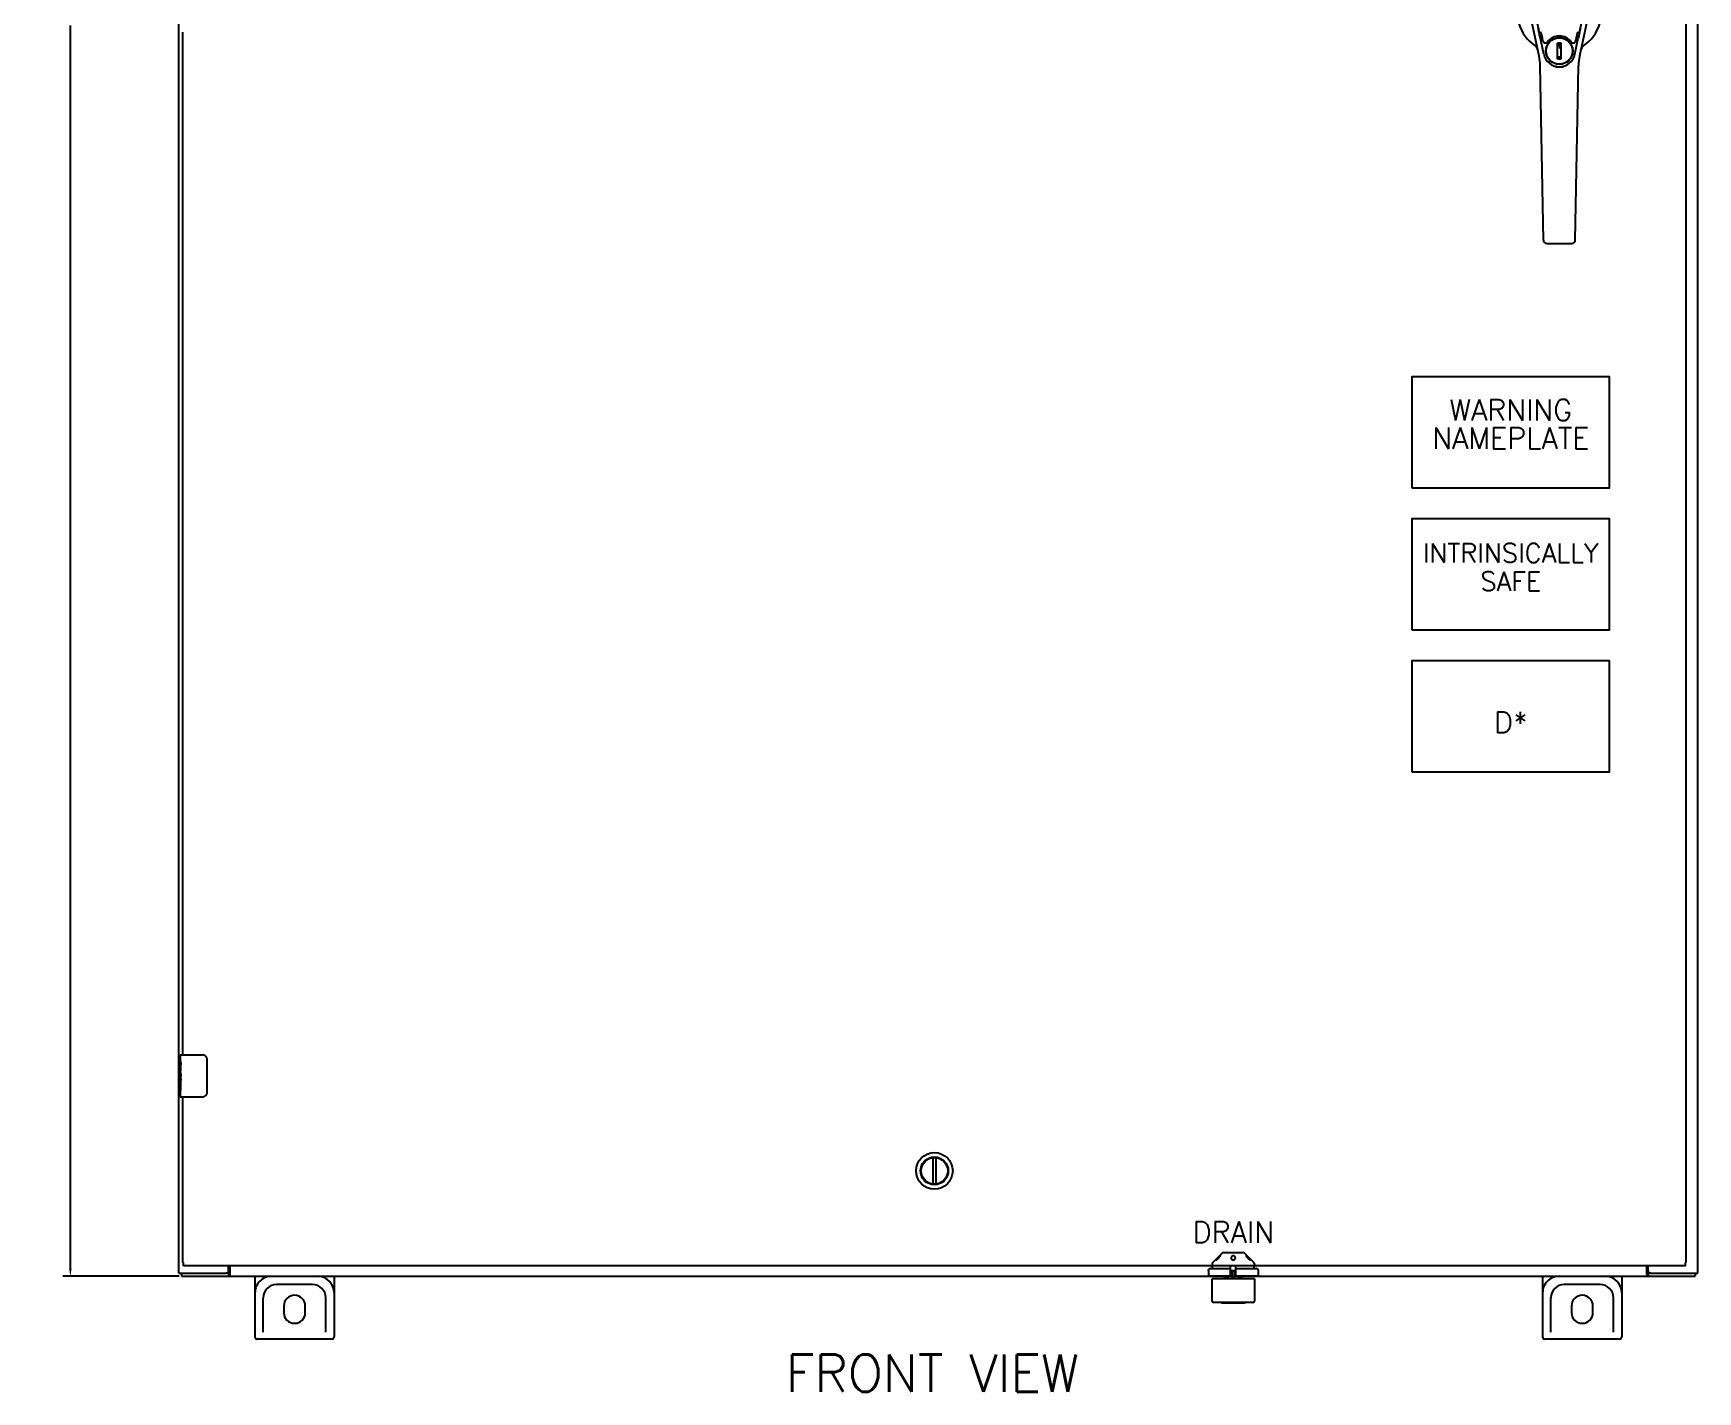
# Model space of a CAD drawing. Header units: inches. Extents: x -89 to 114, y 2 to 66.
# Drawn here: x 0.43 to 39.88, y 1.83 to 34.05 of the extents above; entities that cross this region are included whole.
import ezdxf
from ezdxf.enums import TextEntityAlignment as Align

# ---------------------------------------------------------------- set-up
doc = ezdxf.new("R2010")
doc.units = ezdxf.units.IN
doc.header["$LTSCALE"] = 0.25
doc.header["$MEASUREMENT"] = 0
for name, color, linetype in [('PNPD', 7, 'Continuous'), ('PNPG', 72, 'Continuous'), ('PSYMS', 7, 'Continuous'), ('PTAG', 150, 'Continuous')]:
    doc.layers.add(name, color=color, linetype=linetype)
doc.styles.get("Standard").update_dxf_attribs({"font": 'romans.shx'})
doc.styles.add('WD', font='romans.shx')
doc.dimstyles.get("Standard").update_dxf_attribs({"dimtxt": 0.18, "dimasz": 0.18, "dimexe": 0.18, "dimexo": 0.0625, "dimgap": 0.09, "dimtad": 0, "dimtih": 1, "dimtoh": 1, "dimdec": 4, "dimzin": 0, "dimdsep": 46, "dimtxsty": 'Standard', "dimcen": 0.09, "dimadec": 0, "dimazin": 0, "dimtfac": 1, "dimtdec": 4, "dimtofl": 0, "dimtmove": 0, "dimatfit": 3, "dimfxl": 1, "dimtolj": 1, "dimtzin": 0, "dimarcsym": 0})

# ---------------------------------------------------------------- blocks, each defined once
blk = doc.blocks.new('FRONT')
at = {"linetype": 'Continuous'}
for p, q in [((3.881, 4.647), (3.881, 64.497)), ((39.881, 4.647), (39.881, 64.497)), ((39.601, 64.247), (39.601, 4.897)), ((36.124, 33.503), (35.927, 34.429)), ((36.047, 34.424), (36.129, 34.039)), ((37.073, 34.039), (37.155, 34.424)), ((37.275, 34.429), (37.077, 33.503)), ((3.976, 9.822), (3.976, 34.072)), ((36.233, 33.549), (36.145, 33.964)), ((36.214, 33.864), (36.199, 33.933)), ((36.969, 33.549), (37.05, 33.932)), ((37.003, 33.933), (36.988, 33.864)), ((37.062, 33.986), (37.05, 33.932)), ((37.073, 34.039), (37.062, 33.986)), ((36.321, 33.775), (36.325, 33.775)), ((36.453, 33.908), (36.453, 33.903)), ((36.646, 33.814), (36.556, 33.814)), ((36.556, 33.44), (36.556, 33.814)), ((36.556, 33.775), (36.646, 33.775)), ((36.607, 33.775), (36.607, 33.696)), ((36.646, 33.696), (36.607, 33.696)), ((36.646, 33.44), (36.646, 33.814)), ((36.749, 33.908), (36.749, 33.903)), ((36.877, 33.775), (36.881, 33.775)), ((36.222, 29.138), (36.15, 33.277)), ((36.321, 33.48), (36.325, 33.48)), ((36.453, 33.347), (36.453, 33.352)), ((36.462, 33.274), (36.459, 33.28)), ((36.466, 33.277), (36.466, 33.272)), ((36.469, 33.274), (36.47, 33.271)), ((36.546, 33.256), (36.525, 33.255)), ((36.646, 33.48), (36.556, 33.48)), ((36.556, 33.44), (36.646, 33.44)), ((36.601, 33.251), (36.601, 33.248)), ((36.677, 33.255), (36.656, 33.256)), ((36.732, 33.271), (36.732, 33.274)), ((36.736, 33.277), (36.736, 33.272)), ((36.742, 33.28), (36.74, 33.274)), ((36.749, 33.347), (36.749, 33.352)), ((36.877, 33.48), (36.881, 33.48)), ((36.979, 29.138), (37.052, 33.277)), ((36.301, 29.06), (36.901, 29.06)), ((3.916, 9.663), (3.916, 9.807)), ((3.916, 9.407), (3.916, 9.66)), ((3.925, 9.605), (3.916, 9.605)), ((3.926, 9.437), (3.926, 9.594)), ((3.931, 9.822), (4.441, 9.822)), ((4.541, 9.722), (4.541, 8.922)), ((3.916, 9.437), (3.926, 9.437)), ((3.916, 8.837), (3.916, 9.405)), ((3.919, 9.375), (3.916, 9.375)), ((3.916, 9.243), (3.925, 9.243)), ((3.916, 9.207), (3.926, 9.207)), ((3.916, 9.144), (3.926, 9.144)), ((3.926, 9.254), (3.926, 9.307)), ((3.926, 8.976), (3.926, 9.207)), ((3.916, 8.976), (3.926, 8.976)), ((4.441, 8.822), (3.931, 8.822)), ((3.976, 4.897), (3.976, 8.822)), ((21.749, 7.385), (21.749, 6.76)), ((21.828, 6.76), (21.828, 7.385)), ((3.976, 4.897), (3.989, 4.897)), ((3.989, 4.822), (3.989, 4.897)), ((39.588, 4.822), (3.989, 4.822)), ((5.056, 4.707), (5.056, 4.822)), ((5.083, 4.822), (5.083, 4.615)), ((38.679, 4.615), (38.679, 4.822)), ((38.706, 4.707), (38.706, 4.822)), ((39.601, 4.897), (39.588, 4.897)), ((39.588, 4.822), (39.588, 4.897)), ((3.881, 4.647), (4.996, 4.647)), ((3.944, 4.647), (3.944, 4.572)), ((3.944, 4.572), (39.818, 4.572)), ((5.053, 4.647), (4.996, 4.647)), ((5.053, 4.647), (5.053, 4.572)), ((38.766, 4.647), (38.709, 4.647)), ((38.709, 4.647), (38.709, 4.572)), ((38.766, 4.647), (39.881, 4.647)), ((39.818, 4.647), (39.818, 4.572))]:
    blk.add_line(p, q, dxfattribs=at)
for points in [[(36.145, 33.964), (36.135, 34.012), (36.129, 34.039), (36.124, 34.065), (36.118, 34.09), (36.113, 34.114), (36.109, 34.136), (36.104, 34.157), (36.1, 34.177)], [(37.101, 34.177), (37.097, 34.157), (37.093, 34.136), (37.088, 34.114), (37.083, 34.09), (37.078, 34.065), (37.073, 34.039)], [(36.214, 33.864), (36.216, 33.857), (36.219, 33.85), (36.222, 33.844), (36.227, 33.838), (36.232, 33.832), (36.238, 33.828), (36.244, 33.824), (36.251, 33.821), (36.258, 33.819), (36.266, 33.818), (36.273, 33.817), (36.281, 33.818), (36.288, 33.82), (36.295, 33.823), (36.302, 33.826), (36.308, 33.83), (36.313, 33.835), (36.318, 33.841)], [(36.884, 33.841), (36.889, 33.835), (36.894, 33.83), (36.9, 33.826), (36.907, 33.822), (36.914, 33.82), (36.921, 33.818), (36.929, 33.817), (36.936, 33.818), (36.943, 33.819), (36.951, 33.821), (36.957, 33.824), (36.964, 33.828), (36.97, 33.832), (36.975, 33.838), (36.979, 33.844), (36.983, 33.85), (36.986, 33.857), (36.988, 33.864)], [(36.462, 33.274), (36.462, 33.274), (36.464, 33.273)], [(36.464, 33.273), (36.466, 33.272), (36.468, 33.272), (36.47, 33.271)], [(36.732, 33.271), (36.734, 33.272), (36.736, 33.272), (36.737, 33.273), (36.739, 33.273), (36.739, 33.274), (36.74, 33.274)], [(3.916, 9.663), (3.916, 9.66), (3.917, 9.656), (3.917, 9.651), (3.919, 9.644), (3.92, 9.637), (3.921, 9.63), (3.923, 9.621), (3.924, 9.613)], [(3.924, 9.613), (3.925, 9.604), (3.926, 9.594)], [(4.534, 9.758), (4.536, 9.753), (4.538, 9.747), (4.539, 9.741), (4.54, 9.735), (4.541, 9.729), (4.541, 9.722)], [(3.916, 9.407), (3.916, 9.4), (3.917, 9.393), (3.918, 9.384), (3.919, 9.376)], [(3.919, 9.376), (3.922, 9.349), (3.923, 9.34), (3.924, 9.331), (3.925, 9.322), (3.925, 9.314), (3.926, 9.307)], [(3.926, 9.254), (3.926, 9.248), (3.925, 9.242), (3.925, 9.235), (3.924, 9.229), (3.923, 9.224), (3.923, 9.218)], [(4.541, 8.922), (4.541, 8.916), (4.54, 8.91), (4.539, 8.904), (4.538, 8.898), (4.536, 8.892), (4.534, 8.886)], [(5.083, 4.668), (5.082, 4.668), (5.081, 4.668), (5.079, 4.668), (5.078, 4.668), (5.077, 4.668), (5.076, 4.667), (5.075, 4.667), (5.073, 4.666), (5.072, 4.665), (5.071, 4.664), (5.07, 4.663), (5.069, 4.662), (5.068, 4.66), (5.067, 4.659), (5.066, 4.657), (5.065, 4.656), (5.064, 4.655), (5.062, 4.653), (5.061, 4.652), (5.06, 4.651), (5.059, 4.65), (5.058, 4.649), (5.057, 4.648), (5.056, 4.648), (5.054, 4.647), (5.053, 4.647)], [(5.074, 4.599), (5.072, 4.594), (5.071, 4.591), (5.07, 4.589), (5.069, 4.587), (5.068, 4.585), (5.067, 4.583), (5.066, 4.581), (5.064, 4.579), (5.063, 4.578), (5.062, 4.576), (5.061, 4.575), (5.06, 4.574), (5.058, 4.574), (5.057, 4.573), (5.056, 4.573), (5.055, 4.572), (5.053, 4.572)], [(5.083, 4.615), (5.082, 4.614), (5.081, 4.613), (5.08, 4.611), (5.079, 4.609), (5.078, 4.606), (5.076, 4.604), (5.075, 4.601), (5.074, 4.599)], [(38.679, 4.668), (38.681, 4.668), (38.682, 4.668), (38.683, 4.668), (38.685, 4.668), (38.686, 4.668), (38.687, 4.667), (38.688, 4.667), (38.689, 4.666), (38.691, 4.665), (38.692, 4.664), (38.693, 4.663), (38.694, 4.662), (38.695, 4.66), (38.696, 4.659), (38.697, 4.657), (38.698, 4.656), (38.699, 4.655), (38.7, 4.653), (38.701, 4.652), (38.703, 4.651), (38.704, 4.65), (38.705, 4.649), (38.706, 4.648), (38.707, 4.648), (38.708, 4.647), (38.709, 4.647)], [(38.679, 4.615), (38.681, 4.614), (38.682, 4.613), (38.683, 4.611), (38.684, 4.609), (38.685, 4.606), (38.686, 4.604), (38.687, 4.601), (38.689, 4.599), (38.691, 4.594)], [(38.691, 4.594), (38.692, 4.591), (38.693, 4.589), (38.694, 4.587), (38.695, 4.585), (38.696, 4.583), (38.697, 4.581), (38.698, 4.579), (38.7, 4.578), (38.701, 4.576), (38.702, 4.575), (38.703, 4.574), (38.704, 4.574), (38.706, 4.573), (38.707, 4.573), (38.708, 4.572), (38.709, 4.572)]]:
    blk.add_lwpolyline(points, dxfattribs=at)
for centre, radius in [((36.601, 33.627), 0.317), ((36.601, 33.627), 0.313), ((21.788, 7.072), 0.433), ((21.788, 7.072), 0.329), ((21.788, 7.072), 0.317), ((21.788, 7.072), 0.315)]:
    blk.add_circle(centre, radius, dxfattribs=at)
for centre, radius, start, end in [((36.601, 34.572), 1.004, 305.5066, 234.4934), ((36.601, 33.627), 0.354, 37.0812, 142.9188), ((35.903, 33.595), 0.197, 12.0297, 54.4934), ((36.601, 33.627), 0.376, 192.0247, 347.9753), ((37.298, 33.595), 0.197, 125.5066, 167.9703), ((34.969, 33.257), 1.181, 1, 12.0297), ((36.601, 33.628), 0.38, 249.8689, 290.1311), ((38.233, 33.257), 1.181, 167.9703, 179), ((36.301, 29.139), 0.0787, 181, 270), ((36.901, 29.139), 0.0787, 270, 359), ((3.931, 9.807), 0.015, 90, 180), ((4.441, 9.722), 0.1, 21.1999, 90), ((3.931, 8.837), 0.015, 180, 270), ((4.441, 8.922), 0.1, 270, 338.7946), ((4.996, 4.707), 0.06, 270, 0), ((38.766, 4.707), 0.06, 180, 270)]:
    blk.add_arc(centre, radius, start, end, dxfattribs=at)
for centre, major_axis, ratio, start_param, end_param in [((36.174, 33.933), (-0.076, 0.354), 0.068378, -1.585432, -1.159525), ((37.028, 33.933), (0.076, 0.354), 0.068378, 1.159525, 1.585432), ((4.116, 9.24), (0.2, 0), 0.432808, -3.141593, -2.879776)]:
    blk.add_ellipse(centre, major_axis=major_axis, ratio=ratio, start_param=start_param, end_param=end_param, dxfattribs=at)
at = {"linetype": 'Continuous', "insert": (21.74, 2.717), "char_height": 0.88235, "width": 7.72141, "attachment_point": 2, "line_spacing_factor": 0.9}
blk.add_mtext('{\\Fromans|c0;FRONT VIEW}', dxfattribs=at)
blk = doc.blocks.new('*D49')
at = {"layer": 'Defpoints', "color": 0, "transparency": 16777216}
for p in [(3.944, 64.572), (1.306, 4.572), (3.944, 4.572)]:
    blk.add_point(p, dxfattribs=at)
at = {"layer": 'PSYMS', "color": 0, "lineweight": -2, "transparency": 16777216}
for p, q in [((3.882, 64.572), (1.126, 64.572)), ((1.306, 64.392), (1.306, 34.912)), ((1.306, 4.752), (1.306, 34.232)), ((3.882, 4.572), (1.126, 4.572))]:
    blk.add_line(p, q, dxfattribs=at)
at = {"layer": 'PSYMS', "color": 0, "transparency": 16777216}
for points in [[(1.276, 64.392), (1.336, 64.392), (1.306, 64.572)], [(1.276, 4.752), (1.336, 4.752), (1.306, 4.572)]]:
    blk.add_solid(points, dxfattribs=at)
at = {"layer": 'PSYMS', "color": 0, "transparency": 16777216, "insert": (1.306, 34.572), "char_height": 0.5, "attachment_point": 5}
blk.add_mtext('\\A1;60.00', dxfattribs=at)
blk = doc.blocks.new('SCE-ELMFK4-Foot')
at = {"color": 7, "linetype": 'Continuous'}
for p, q in [((0, 0), (0, 1.439)), ((0.051, 1.49), (1.824, 1.49)), ((0.195, 1.324), (0.195, 0.508)), ((1.68, 1.324), (1.68, 0.508)), ((1.875, 0), (1.875, 1.439)), ((0.684, 0.859), (0.684, 0.703)), ((1.191, 0.703), (1.191, 0.859)), ((1.484, 0), (0.391, 0)), ((0.508, 0.195), (1.367, 0.195))]:
    blk.add_line(p, q, dxfattribs=at)
for centre, radius, start, end in [((0.051, 1.439), 0.0508, 90, 180), ((1.824, 1.439), 0.0508, 0, 90), ((0.937, 0.859), 0.254, 0, 180), ((0.508, 0.508), 0.312, 180, 270), ((0.937, 0.703), 0.254, 180, 0), ((1.367, 0.508), 0.312, 270, 0), ((0.391, 0.391), 0.391, 180, 270), ((1.484, 0.391), 0.391, 270, 0)]:
    blk.add_arc(centre, radius, start, end, dxfattribs=at)
blk = doc.blocks.new('SCE-BVKD')
at = {"color": 7, "linetype": 'Continuous'}
for p, q in [((0.326, 1.188), (0.105, 0.968)), ((0.361, 1.203), (0.82, 1.203)), ((0.855, 1.188), (1.076, 0.968)), ((0.05, 0.828), (0.045, 0.828)), ((0.05, 0.828), (0.528, 0.828)), ((0.082, 0.828), (0.079, 0.828)), ((0.09, 0.932), (0.09, 0.897)), ((0.09, 0.897), (0.094, 0.897)), ((0.094, 0.843), (0.094, 0.897)), ((0.528, 0.64), (0.528, 0.897)), ((0.528, 0.897), (0.653, 0.897)), ((0.653, 0.64), (0.653, 0.897)), ((0.653, 0.828), (1.131, 0.828)), ((1.087, 0.897), (1.09, 0.897)), ((1.087, 0.843), (1.087, 0.897)), ((1.09, 0.932), (1.09, 0.897)), ((1.102, 0.828), (1.099, 0.828)), ((0, 0.778), (0, 0.64)), ((0.528, 0.64), (0, 0.64)), ((0.09, 0.047), (0.09, 0.578)), ((1.09, 0.578), (0.09, 0.578)), ((0.385, 0.578), (0.385, 0.64)), ((0.388, 0.578), (0.388, 0.64)), ((0.426, 0.578), (0.426, 0.64)), ((0.468, 0.578), (0.468, 0.64)), ((0.653, 0.768), (0.528, 0.768)), ((0.561, 0.578), (0.561, 0.768)), ((0.62, 0.578), (0.62, 0.768)), ((1.181, 0.64), (0.653, 0.64)), ((0.713, 0.578), (0.713, 0.64)), ((0.755, 0.578), (0.755, 0.64)), ((0.793, 0.578), (0.793, 0.64)), ((0.795, 0.578), (0.795, 0.64)), ((1.09, 0.578), (1.09, 0.047)), ((1.181, 0.778), (1.181, 0.64)), ((1.058, 0.015), (0.123, 0.015)), ((0.311, 0.015), (0.311, 0)), ((0.87, 0), (0.311, 0)), ((0.312, 0.015), (0.312, 0)), ((0.313, 0.015), (0.313, 0)), ((0.353, 0.015), (0.353, 0)), ((0.354, 0.015), (0.354, 0)), ((0.36, 0.015), (0.36, 0)), ((0.362, 0), (0.362, 0.015)), ((0.367, 0.015), (0.367, 0)), ((0.375, 0.015), (0.375, 0)), ((0.381, 0.015), (0.381, 0)), ((0.382, 0.015), (0.382, 0)), ((0.386, 0.015), (0.386, 0)), ((0.39, 0.015), (0.39, 0)), ((0.421, 0.015), (0.421, 0)), ((0.422, 0.015), (0.422, 0)), ((0.424, 0.015), (0.424, 0)), ((0.434, 0.015), (0.434, 0)), ((0.464, 0.015), (0.464, 0)), ((0.525, 0.015), (0.525, 0)), ((0.526, 0.015), (0.526, 0)), ((0.526, 0.015), (0.526, 0)), ((0.623, 0.015), (0.623, 0)), ((0.628, 0.015), (0.628, 0)), ((0.731, 0.015), (0.731, 0)), ((0.736, 0.015), (0.736, 0)), ((0.74, 0.015), (0.74, 0)), ((0.741, 0.015), (0.741, 0)), ((0.77, 0.015), (0.77, 0)), ((0.77, 0.015), (0.77, 0)), ((0.775, 0.015), (0.775, 0)), ((0.776, 0.015), (0.776, 0)), ((0.777, 0.015), (0.777, 0)), ((0.78, 0.015), (0.78, 0)), ((0.781, 0.015), (0.781, 0)), ((0.81, 0.015), (0.81, 0)), ((0.811, 0.015), (0.811, 0)), ((0.818, 0.015), (0.818, 0)), ((0.822, 0.015), (0.822, 0)), ((0.86, 0.015), (0.86, 0)), ((0.865, 0.015), (0.865, 0)), ((0.869, 0.015), (0.869, 0)), ((0.87, 0.015), (0.87, 0)), ((0.87, 0.015), (0.87, 0))]:
    blk.add_line(p, q, dxfattribs=at)
for points in [[(0, 0.778), (0, 0.784), (0.001, 0.789), (0.003, 0.794), (0.005, 0.8), (0.008, 0.805), (0.011, 0.809), (0.015, 0.813), (0.019, 0.817), (0.023, 0.82), (0.028, 0.823), (0.034, 0.825), (0.039, 0.827), (0.045, 0.828)], [(0.082, 0.828), (0.084, 0.829), (0.086, 0.83), (0.088, 0.831), (0.09, 0.832), (0.091, 0.834), (0.093, 0.836), (0.094, 0.838), (0.094, 0.841), (0.094, 0.843)], [(0.218, 1.075), (0.212, 1.067), (0.205, 1.061), (0.2, 1.055), (0.195, 1.049), (0.191, 1.044), (0.188, 1.04), (0.186, 1.036), (0.185, 1.034), (0.184, 1.031), (0.184, 1.03)], [(0.184, 1.03), (0.184, 1.03), (0.184, 1.029), (0.185, 1.028), (0.187, 1.028), (0.189, 1.028), (0.192, 1.029), (0.195, 1.031), (0.198, 1.033), (0.202, 1.035), (0.207, 1.038), (0.212, 1.041), (0.217, 1.045), (0.223, 1.05), (0.229, 1.055), (0.236, 1.061), (0.242, 1.068), (0.249, 1.075)], [(0.284, 1.125), (0.284, 1.126), (0.283, 1.127), (0.282, 1.128), (0.281, 1.128), (0.279, 1.128), (0.277, 1.127), (0.274, 1.125), (0.271, 1.123), (0.268, 1.121), (0.264, 1.118), (0.26, 1.114), (0.255, 1.11), (0.25, 1.105), (0.244, 1.1), (0.238, 1.094), (0.232, 1.088), (0.225, 1.082), (0.218, 1.075)], [(0.249, 1.075), (0.256, 1.082), (0.262, 1.089), (0.267, 1.095), (0.271, 1.101), (0.275, 1.106), (0.278, 1.111), (0.28, 1.115), (0.282, 1.119), (0.283, 1.122), (0.284, 1.124), (0.284, 1.125)], [(0.59, 1.128), (0.586, 1.128), (0.581, 1.127), (0.576, 1.126), (0.572, 1.124), (0.567, 1.121), (0.563, 1.118), (0.558, 1.115), (0.554, 1.111), (0.551, 1.106), (0.547, 1.101), (0.545, 1.095), (0.542, 1.089), (0.541, 1.082), (0.54, 1.075)], [(0.54, 1.075), (0.541, 1.068), (0.542, 1.062), (0.544, 1.056), (0.547, 1.051), (0.55, 1.046), (0.554, 1.042), (0.558, 1.039), (0.562, 1.036), (0.567, 1.033), (0.572, 1.031), (0.576, 1.03), (0.581, 1.029), (0.586, 1.028), (0.59, 1.028)], [(0.64, 1.075), (0.64, 1.082), (0.639, 1.089), (0.636, 1.095), (0.634, 1.101), (0.63, 1.106), (0.627, 1.111), (0.623, 1.115), (0.618, 1.118), (0.614, 1.121), (0.609, 1.124), (0.604, 1.126), (0.6, 1.127), (0.595, 1.128), (0.59, 1.128)], [(0.59, 1.028), (0.595, 1.028), (0.6, 1.029), (0.605, 1.03), (0.61, 1.031), (0.614, 1.033), (0.619, 1.036), (0.623, 1.039), (0.627, 1.042), (0.631, 1.046), (0.634, 1.051), (0.637, 1.056), (0.639, 1.062), (0.64, 1.068), (0.64, 1.075)], [(0.963, 1.075), (0.956, 1.082), (0.949, 1.089), (0.942, 1.095), (0.936, 1.101), (0.931, 1.106), (0.925, 1.111), (0.92, 1.115), (0.916, 1.119), (0.912, 1.122), (0.908, 1.124), (0.905, 1.126), (0.903, 1.127), (0.901, 1.128), (0.899, 1.128), (0.898, 1.128), (0.897, 1.127), (0.897, 1.125)], [(0.897, 1.125), (0.897, 1.123), (0.898, 1.121), (0.899, 1.118), (0.901, 1.114), (0.903, 1.11), (0.906, 1.105), (0.91, 1.1), (0.914, 1.094), (0.919, 1.088), (0.925, 1.082), (0.932, 1.075)], [(0.932, 1.075), (0.939, 1.067), (0.946, 1.061), (0.953, 1.055), (0.959, 1.049), (0.966, 1.044), (0.971, 1.04), (0.977, 1.036), (0.981, 1.034), (0.985, 1.031), (0.989, 1.03), (0.991, 1.029), (0.994, 1.028), (0.995, 1.028), (0.996, 1.028), (0.997, 1.029), (0.997, 1.03)], [(0.997, 1.03), (0.997, 1.031), (0.997, 1.033), (0.995, 1.035), (0.994, 1.038), (0.991, 1.041), (0.988, 1.045), (0.985, 1.05), (0.98, 1.055), (0.975, 1.061), (0.969, 1.068), (0.963, 1.075)], [(1.087, 0.843), (1.087, 0.841), (1.087, 0.838), (1.088, 0.836), (1.089, 0.834), (1.091, 0.832), (1.093, 0.831), (1.095, 0.83), (1.097, 0.829), (1.099, 0.828)], [(1.142, 0.827), (1.136, 0.828), (1.131, 0.828)], [(1.142, 0.827), (1.147, 0.825), (1.152, 0.823), (1.157, 0.82), (1.162, 0.817), (1.166, 0.813), (1.17, 0.809), (1.173, 0.805), (1.176, 0.8), (1.178, 0.794), (1.18, 0.789), (1.181, 0.784), (1.181, 0.778)]]:
    blk.add_lwpolyline(points, dxfattribs=at)
for centre, radius, start, end in [((0.361, 1.153), 0.05, 90, 135), ((0.82, 1.153), 0.05, 45, 90), ((0.14, 0.932), 0.05, 135, 180), ((1.04, 0.932), 0.05, 0, 45), ((0.123, 0.047), 0.0325, 180, 270), ((1.058, 0.047), 0.0325, 270, 0)]:
    blk.add_arc(centre, radius, start, end, dxfattribs=at)
blk = doc.blocks.new('NPXXD3')
at = {"style": 'WD'}
for tag, height, width, flags, p in [('DESC1', 0.125, 0.9, 8, (0, 0.125)), ('DESC2', 0.125, 0.9, 8, (0, -0.062)), ('DESC3', 0.125, 0.9, 8, (0, -0.25)), ('ASSYCODE', 0.01, 0.9, 9, (0.328, -0.109)), ('MFG', 0.01, 0.9, 9, (0.328, -0.077)), ('CAT', 0.01, 0.9, 9, (0.328, -0.093)), ('POS2', 0.1, 0.7, 8, (0, -0.391))]:
    blk.add_attdef(tag, text='', height=height, dxfattribs=dict(at, width=width, flags=flags)).set_placement(p, align=Align.CENTER)
at = {"style": 'WD', "width": 0.7, "flags": 8}
blk.add_attdef('POS1', text='', height=0.1, dxfattribs=at).set_placement((-0.312, -0.516), align=Align.RIGHT)
blk.add_attdef('POS3', (0.312, -0.516), '', height=0.1, dxfattribs=at)

msp = doc.modelspace()

# ---------------------------------------------------------------- linework, layer by layer
at = {"layer": 'PNPG'}
for points in [[(33.106, 23.267), (37.793, 23.267), (37.793, 25.904), (33.106, 25.904)], [(33.106, 19.899), (37.793, 19.899), (37.793, 22.536), (33.106, 22.536)], [(33.106, 16.531), (37.793, 16.531), (37.793, 19.168), (33.106, 19.168)]]:
    msp.add_lwpolyline(points, close=True, dxfattribs=at)

# ---------------------------------------------------------------- block references
msp.add_blockref('FRONT', (0, 0))
ref = msp.add_blockref('NPXXD3', (35.45, 24.732), dxfattribs=dict(xscale=2.34375, yscale=2.34375, zscale=2.34375))
ref.add_attrib('DESC1', 'WARNING', dxfattribs={"layer": 'PNPD', "height": 0.5, "style": 'WD', "flags": 8}).set_placement((35.45, 24.865), align=Align.CENTER)
ref.add_attrib('DESC2', 'NAMEPLATE', dxfattribs={"layer": 'PNPD', "height": 0.5, "style": 'WD', "flags": 8}).set_placement((35.45, 24.196), align=Align.CENTER)
ref = msp.add_blockref('NPXXD3', (35.45, 21.364), dxfattribs=dict(xscale=2.34375, yscale=2.34375, zscale=2.34375))
ref.add_attrib('DESC1', 'INTRINSICALLY', dxfattribs={"layer": 'PNPD', "height": 0.45, "style": 'WD', "flags": 8}).set_placement((35.45, 21.497), align=Align.CENTER)
ref.add_attrib('DESC2', 'SAFE', dxfattribs={"layer": 'PNPD', "height": 0.45, "style": 'WD', "flags": 8}).set_placement((35.45, 20.828), align=Align.CENTER)
ref = msp.add_blockref('NPXXD3', (35.45, 17.996), dxfattribs=dict(xscale=2.34375, yscale=2.34375, zscale=2.34375))
ref.add_attrib('DESC2', 'D*', dxfattribs={"layer": 'PNPD', "height": 0.5, "style": 'WD', "flags": 8}).set_placement((35.45, 17.46), align=Align.CENTER)
at = {"rotation": 180}
for p in [(7.557, 4.572), (38.08, 4.572)]:
    msp.add_blockref('SCE-ELMFK4-Foot', p, dxfattribs=at)
at = {"layer": 'PSYMS'}
ref = msp.add_blockref('SCE-BVKD', (28.282, 3.932), dxfattribs=at)
ref.add_attrib('P_TAG1', 'DRAIN', dxfattribs={"layer": 'PTAG', "height": 0.5, "style": 'WD', "flags": 8}).set_placement((28.873, 5.618), align=Align.MIDDLE_CENTER)

# ---------------------------------------------------------------- dimensions: what is measured, and where the dimension line sits
dim = msp.add_linear_dim(base=(1.306, 4.572), p1=(3.944, 64.572), p2=(3.944, 4.572), angle=90, dimstyle='Standard', override={"dimtxt": 0.5, "dimdec": 2}, dxfattribs=at)
dim.commit()
dim.dimension.update_dxf_attribs({"geometry": '*D49', "text_midpoint": (1.306, 34.572), "dimtype": 160})

doc.saveas('drawing.dxf')
